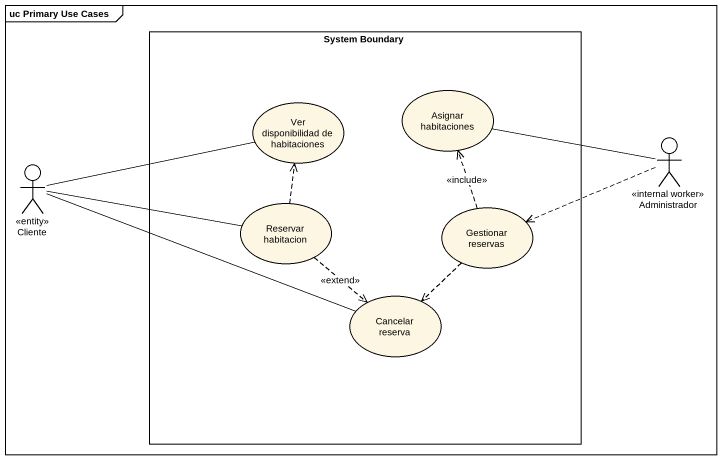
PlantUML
@startuml
mainframe uc Primary Use Cases
rectangle "System Boundary" as System_Boundary {
  usecase "Ver disponibilidad de habitaciones" as Ver_disponibilidad_de
  usecase "Asignar habitaciones" as Asignar_habitaciones
  usecase "Reservar habitacion" as Reservar_habitacion
  usecase "Gestionar reservas" as Gestionar_reservas
  usecase "Cancelar reserva" as Cancelar_reserva
}
actor Cliente <<entity>>
actor Administrador <<internal worker>>
Cliente -right- Ver_disponibilidad_de
Cliente -right- Reservar_habitacion
Cliente -right- Cancelar_reserva
Administrador -left- Asignar_habitaciones
Administrador .left.> Gestionar_reservas
Reservar_habitacion .up.> Ver_disponibilidad_de
Reservar_habitacion ..> Cancelar_reserva : <<extend>>
Gestionar_reservas .up.> Asignar_habitaciones : <<include>>
Gestionar_reservas ..> Cancelar_reserva
@enduml
